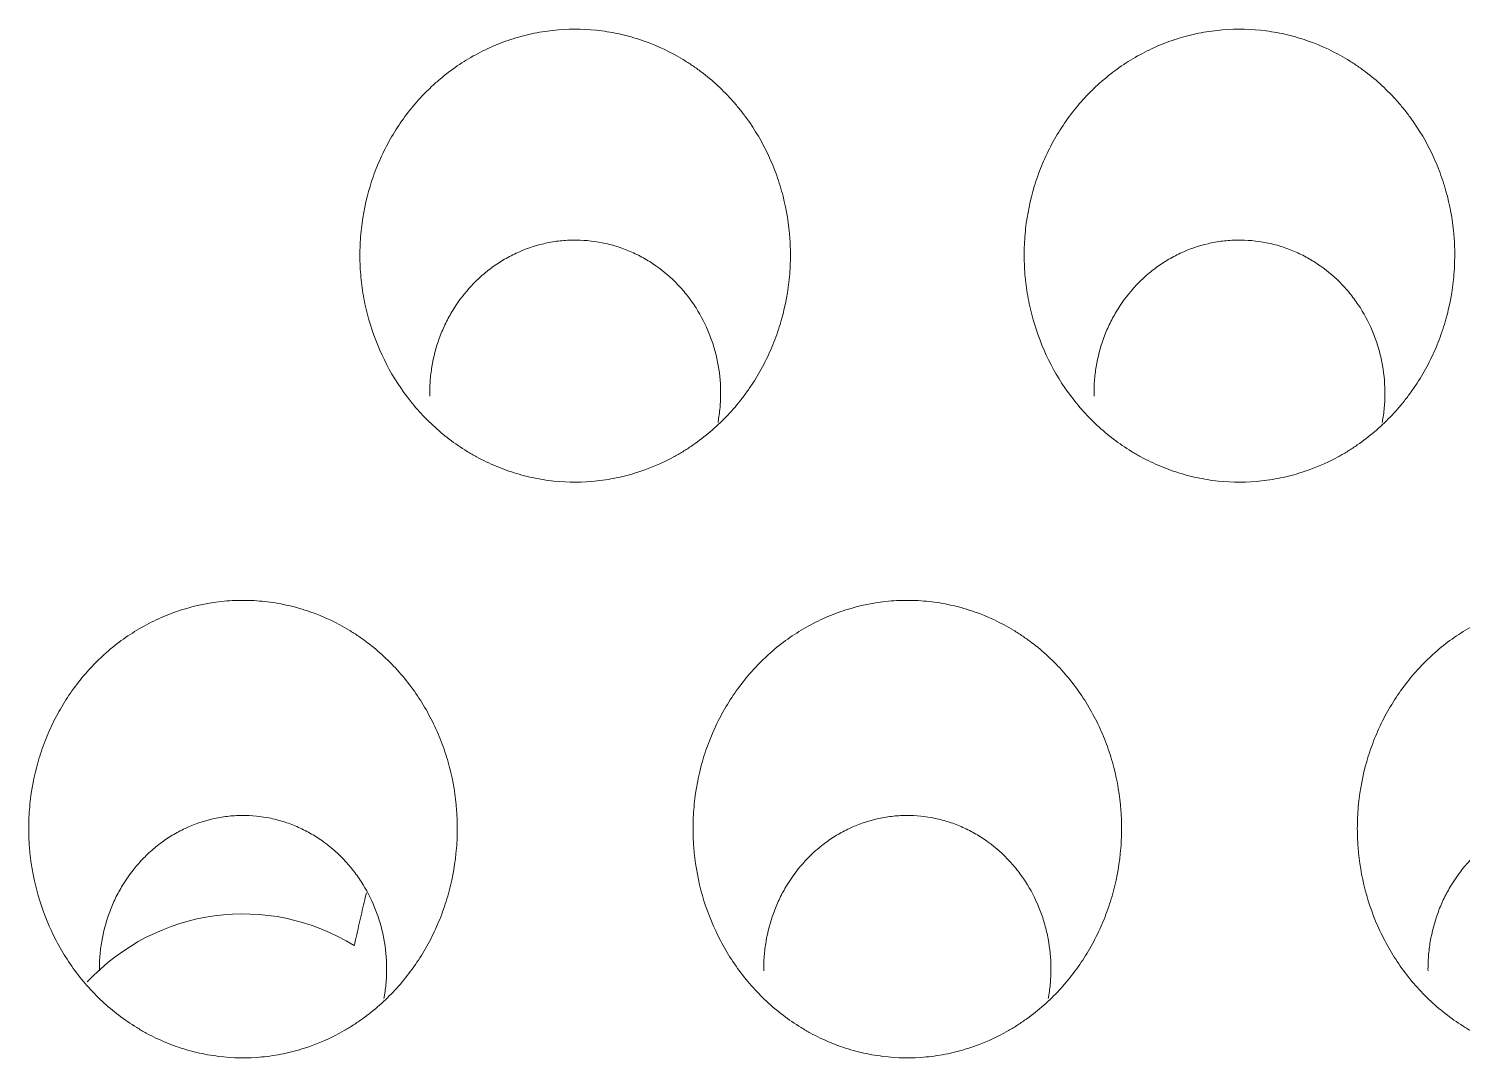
# Model space of a CAD drawing. Header units: millimetres. Extents: x 70151 to 230897, y 35202 to 113211.
# Drawn here: x 178809.29 to 178815.74, y 69169.37 to 69174 of the extents above; entities that cross this region are included whole.
import ezdxf

# ---------------------------------------------------------------- set-up
doc = ezdxf.new("R2010")
doc.units = ezdxf.units.MM
doc.header["$LTSCALE"] = 50
doc.layers.add('2-con', color=2, linetype='Continuous')
doc.layers.add('mark-B', color=2, linetype='Continuous', lineweight=20)

# ---------------------------------------------------------------- blocks, each defined once
blk = doc.blocks.new('무풍1WAY 대형')
at = {"layer": 'mark-B'}
blk.add_ellipse((-155.34, -409.5715), major_axis=(0, -1.0025), ratio=0.971746, start_param=5.743447, end_param=7.086078, dxfattribs=at)
for points, knots in [([(-160.5519, -410.3292), (-160.5135, -410.3826), (-160.4808, -410.4387), (-160.426, -410.5559), (-160.4038, -410.617), (-160.3705, -410.7441), (-160.3598, -410.8083), (-160.3522, -410.9052), (-160.3511, -410.9377), (-160.3517, -410.9866), (-160.3522, -411.0029), (-160.354, -411.0357), (-160.3553, -411.0521), (-160.3635, -411.1334), (-160.3758, -411.197), (-160.4026, -411.2905), (-160.413, -411.3213), (-160.4367, -411.3821), (-160.4501, -411.4123), (-160.4939, -411.4998), (-160.5282, -411.5547), (-160.5873, -411.632), (-160.6083, -411.6569), (-160.6418, -411.6929), (-160.6534, -411.7047), (-160.6769, -411.7275), (-160.6888, -411.7386), (-160.75, -411.7923), (-160.8027, -411.83), (-160.8734, -411.8703), (-160.8878, -411.878), (-160.9171, -411.8928), (-160.9321, -411.8998), (-160.9772, -411.9196), (-161.0077, -411.9311), (-161.1005, -411.9606), (-161.1642, -411.9737), (-161.2462, -411.9815), (-161.2627, -411.9826), (-161.2954, -411.9839), (-161.3117, -411.9841), (-161.3606, -411.9834), (-161.4255, -411.979), (-161.4897, -411.9676), (-161.5377, -411.9564), (-161.5537, -411.9523), (-161.5852, -411.9431), (-161.6008, -411.9381), (-161.6778, -411.9112), (-161.7367, -411.8834), (-161.8067, -411.841), (-161.8206, -411.8321), (-161.8478, -411.8136), (-161.8877, -411.785), (-161.95, -411.7327), (-161.9955, -411.6861), (-162.0388, -411.6372), (-162.0594, -411.6114), (-162.117, -411.5319), (-162.1498, -411.4759), (-162.1844, -411.4022), (-162.191, -411.3873), (-162.2034, -411.3571), (-162.2094, -411.3417), (-162.2261, -411.2954), (-162.2357, -411.2642), (-162.2602, -411.1698), (-162.2708, -411.1058), (-162.2782, -411.0081), (-162.2792, -410.9751), (-162.2783, -410.9098), (-162.2763, -410.8774), (-162.2663, -410.7806), (-162.254, -410.7169), (-162.2312, -410.6382), (-162.2263, -410.6225), (-162.2157, -410.5914), (-162.1989, -410.5454), (-162.1791, -410.5009), (-162.1356, -410.414), (-162.1014, -410.3588), (-162.0416, -410.2803), (-162.0205, -410.2552), (-161.9762, -410.2075), (-161.9298, -410.1622), (-161.8792, -410.1216), (-161.8395, -410.093), (-161.826, -410.0838), (-161.7984, -410.066), (-161.7843, -410.0574), (-161.7132, -410.0165), (-161.6538, -409.9902), (-161.5609, -409.9603), (-161.5294, -409.952), (-161.481, -409.942), (-161.4648, -409.9391), (-161.4323, -409.9342), (-161.4161, -409.9322), (-161.335, -409.9246), (-161.2699, -409.9254), (-161.1885, -409.9355), (-161.1722, -409.938), (-161.1398, -409.9438), (-161.0917, -409.9538), (-161.0136, -409.9768), (-160.9533, -410.0018), (-160.9089, -410.0229), (-160.8942, -410.0304), (-160.8653, -410.0461), (-160.8511, -410.0543), (-160.7814, -410.0971), (-160.7297, -410.1366), (-160.658, -410.2036), (-160.635, -410.2273), (-160.5916, -410.2767), (-160.5711, -410.3025), (-160.5519, -410.3292)], [0, 0, 0, 0, 0.03125, 0.03125, 0.0625, 0.0625, 0.09375, 0.09375, 0.109375, 0.109375, 0.117188, 0.117188, 0.125, 0.125, 0.15625, 0.15625, 0.171875, 0.171875, 0.1875, 0.1875, 0.21875, 0.21875, 0.234375, 0.234375, 0.242188, 0.242188, 0.25, 0.25, 0.28125, 0.28125, 0.289063, 0.289063, 0.296875, 0.296875, 0.3125, 0.3125, 0.34375, 0.34375, 0.351563, 0.351563, 0.359375, 0.359375, 0.375, 0.390625, 0.390625, 0.398438, 0.398438, 0.40625, 0.40625, 0.4375, 0.4375, 0.445313, 0.445313, 0.453125, 0.46875, 0.484375, 0.484375, 0.5, 0.5, 0.53125, 0.53125, 0.539063, 0.539063, 0.546875, 0.546875, 0.5625, 0.5625, 0.59375, 0.59375, 0.609375, 0.609375, 0.625, 0.625, 0.65625, 0.65625, 0.664063, 0.664063, 0.671875, 0.6875, 0.6875, 0.71875, 0.71875, 0.734375, 0.734375, 0.75, 0.765625, 0.765625, 0.773438, 0.773438, 0.78125, 0.78125, 0.8125, 0.8125, 0.828125, 0.828125, 0.835938, 0.835938, 0.84375, 0.84375, 0.875, 0.875, 0.882813, 0.882813, 0.890625, 0.90625, 0.921875, 0.921875, 0.929688, 0.929688, 0.9375, 0.9375, 0.96875, 0.96875, 0.984375, 0.984375, 1, 1, 1, 1]), ([(-157.5644, -410.3292), (-157.5259, -410.3826), (-157.4932, -410.4387), (-157.4384, -410.5559), (-157.4163, -410.617), (-157.383, -410.7441), (-157.3723, -410.8083), (-157.3647, -410.9052), (-157.3636, -410.9377), (-157.3641, -410.9866), (-157.3647, -411.0029), (-157.3665, -411.0357), (-157.3678, -411.0521), (-157.376, -411.1334), (-157.3882, -411.197), (-157.4151, -411.2905), (-157.4255, -411.3213), (-157.4492, -411.3821), (-157.4625, -411.4123), (-157.5063, -411.4998), (-157.5406, -411.5547), (-157.5997, -411.632), (-157.6207, -411.6569), (-157.6543, -411.6929), (-157.6658, -411.7047), (-157.6893, -411.7275), (-157.7013, -411.7386), (-157.7624, -411.7923), (-157.8151, -411.83), (-157.8859, -411.8703), (-157.9003, -411.878), (-157.9296, -411.8928), (-157.9445, -411.8998), (-157.9896, -411.9196), (-158.0201, -411.9311), (-158.113, -411.9606), (-158.1767, -411.9737), (-158.2587, -411.9815), (-158.2751, -411.9826), (-158.3079, -411.9839), (-158.3242, -411.9841), (-158.373, -411.9834), (-158.4379, -411.979), (-158.5022, -411.9676), (-158.5502, -411.9564), (-158.5662, -411.9523), (-158.5977, -411.9431), (-158.6133, -411.9381), (-158.6903, -411.9112), (-158.7491, -411.8834), (-158.8192, -411.841), (-158.8331, -411.8321), (-158.8602, -411.8136), (-158.9002, -411.785), (-158.9625, -411.7327), (-159.0079, -411.6861), (-159.0512, -411.6372), (-159.0719, -411.6114), (-159.1294, -411.5319), (-159.1623, -411.4759), (-159.1968, -411.4022), (-159.2034, -411.3873), (-159.2159, -411.3571), (-159.2218, -411.3417), (-159.2385, -411.2954), (-159.2481, -411.2642), (-159.2727, -411.1698), (-159.2833, -411.1058), (-159.2907, -411.0081), (-159.2916, -410.9751), (-159.2907, -410.9098), (-159.2888, -410.8774), (-159.2788, -410.7806), (-159.2664, -410.7169), (-159.2436, -410.6382), (-159.2387, -410.6225), (-159.2282, -410.5914), (-159.2114, -410.5454), (-159.1916, -410.5009), (-159.1481, -410.414), (-159.1139, -410.3588), (-159.054, -410.2803), (-159.0329, -410.2552), (-158.9887, -410.2075), (-158.9423, -410.1622), (-158.8916, -410.1216), (-158.8519, -410.093), (-158.8384, -410.0838), (-158.8108, -410.066), (-158.7967, -410.0574), (-158.7256, -410.0165), (-158.6662, -409.9902), (-158.5734, -409.9603), (-158.5418, -409.952), (-158.4935, -409.942), (-158.4772, -409.9391), (-158.4448, -409.9342), (-158.4286, -409.9322), (-158.3474, -409.9246), (-158.2824, -409.9254), (-158.201, -409.9355), (-158.1846, -409.938), (-158.1522, -409.9438), (-158.1041, -409.9538), (-158.026, -409.9768), (-157.9657, -410.0018), (-157.9214, -410.0229), (-157.9067, -410.0304), (-157.8777, -410.0461), (-157.8635, -410.0543), (-157.7938, -410.0971), (-157.7421, -410.1366), (-157.6704, -410.2036), (-157.6474, -410.2273), (-157.6041, -410.2767), (-157.5836, -410.3025), (-157.5644, -410.3292)], [0, 0, 0, 0, 0.03125, 0.03125, 0.0625, 0.0625, 0.09375, 0.09375, 0.109375, 0.109375, 0.117188, 0.117188, 0.125, 0.125, 0.15625, 0.15625, 0.171875, 0.171875, 0.1875, 0.1875, 0.21875, 0.21875, 0.234375, 0.234375, 0.242188, 0.242188, 0.25, 0.25, 0.28125, 0.28125, 0.289063, 0.289063, 0.296875, 0.296875, 0.3125, 0.3125, 0.34375, 0.34375, 0.351562, 0.351562, 0.359375, 0.359375, 0.375, 0.390625, 0.390625, 0.398437, 0.398437, 0.40625, 0.40625, 0.4375, 0.4375, 0.445312, 0.445312, 0.453125, 0.46875, 0.484375, 0.484375, 0.5, 0.5, 0.53125, 0.53125, 0.539062, 0.539062, 0.546875, 0.546875, 0.5625, 0.5625, 0.59375, 0.59375, 0.609375, 0.609375, 0.625, 0.625, 0.65625, 0.65625, 0.664062, 0.664062, 0.671875, 0.6875, 0.6875, 0.71875, 0.71875, 0.734375, 0.734375, 0.75, 0.765625, 0.765625, 0.773437, 0.773437, 0.78125, 0.78125, 0.8125, 0.8125, 0.828125, 0.828125, 0.835938, 0.835938, 0.84375, 0.84375, 0.875, 0.875, 0.882812, 0.882812, 0.890625, 0.90625, 0.921875, 0.921875, 0.929688, 0.929688, 0.9375, 0.9375, 0.96875, 0.96875, 0.984375, 0.984375, 1, 1, 1, 1]), ([(-154.5768, -410.3292), (-154.5384, -410.3826), (-154.5057, -410.4387), (-154.4509, -410.5559), (-154.4288, -410.617), (-154.3954, -410.7441), (-154.3847, -410.8083), (-154.3771, -410.9052), (-154.376, -410.9377), (-154.3766, -410.9866), (-154.3771, -411.0029), (-154.3789, -411.0357), (-154.3802, -411.0521), (-154.3884, -411.1334), (-154.4007, -411.197), (-154.4275, -411.2905), (-154.4379, -411.3213), (-154.4616, -411.3821), (-154.475, -411.4123), (-154.5188, -411.4998), (-154.5531, -411.5547), (-154.6122, -411.632), (-154.6332, -411.6569), (-154.6667, -411.6929), (-154.6783, -411.7047), (-154.7018, -411.7275), (-154.7137, -411.7386), (-154.7749, -411.7923), (-154.8276, -411.83), (-154.8983, -411.8703), (-154.9127, -411.878), (-154.942, -411.8928), (-154.957, -411.8998), (-155.0021, -411.9196), (-155.0326, -411.9311), (-155.1254, -411.9606), (-155.1891, -411.9737), (-155.2711, -411.9815), (-155.2876, -411.9826), (-155.3203, -411.9839), (-155.3366, -411.9841), (-155.3855, -411.9834), (-155.4504, -411.979), (-155.5146, -411.9676), (-155.5626, -411.9564), (-155.5786, -411.9523), (-155.6101, -411.9431), (-155.6257, -411.9381), (-155.7027, -411.9112), (-155.7616, -411.8835), (-155.8316, -411.841), (-155.8455, -411.8321), (-155.8727, -411.8136), (-155.9126, -411.785), (-155.9749, -411.7327), (-156.0204, -411.6861), (-156.0637, -411.6372), (-156.0843, -411.6114), (-156.1419, -411.5319), (-156.1747, -411.4759), (-156.2093, -411.4022), (-156.2159, -411.3873), (-156.2283, -411.3571), (-156.2343, -411.3418), (-156.251, -411.2954), (-156.2606, -411.2642), (-156.2851, -411.1698), (-156.2957, -411.1058), (-156.3031, -411.0081), (-156.3041, -410.9751), (-156.3032, -410.9098), (-156.3012, -410.8774), (-156.2912, -410.7806), (-156.2789, -410.7169), (-156.2561, -410.6382), (-156.2512, -410.6225), (-156.2406, -410.5914), (-156.2238, -410.5454), (-156.204, -410.5009), (-156.1605, -410.414), (-156.1263, -410.3588), (-156.0665, -410.2803), (-156.0454, -410.2552), (-156.0011, -410.2076), (-155.9548, -410.1622), (-155.9041, -410.1216), (-155.8644, -410.093), (-155.8509, -410.0838), (-155.8233, -410.066), (-155.8092, -410.0574), (-155.7381, -410.0165), (-155.6787, -409.9902), (-155.5859, -409.9603), (-155.5543, -409.952), (-155.5059, -409.942), (-155.4897, -409.9391), (-155.4572, -409.9342), (-155.441, -409.9322), (-155.3599, -409.9246), (-155.2949, -409.9254), (-155.2134, -409.9355), (-155.1971, -409.938), (-155.1647, -409.9438), (-155.1166, -409.9538), (-155.0385, -409.9768), (-154.9782, -410.0018), (-154.9338, -410.0229), (-154.9191, -410.0304), (-154.8902, -410.0461), (-154.876, -410.0543), (-154.8063, -410.0971), (-154.7546, -410.1366), (-154.6829, -410.2036), (-154.6599, -410.2273), (-154.6165, -410.2767), (-154.596, -410.3025), (-154.5768, -410.3292)], [0, 0, 0, 0, 0.03125, 0.03125, 0.0625, 0.0625, 0.09375, 0.09375, 0.109375, 0.109375, 0.117188, 0.117188, 0.125, 0.125, 0.15625, 0.15625, 0.171875, 0.171875, 0.1875, 0.1875, 0.21875, 0.21875, 0.234375, 0.234375, 0.242188, 0.242188, 0.25, 0.25, 0.28125, 0.28125, 0.289063, 0.289063, 0.296875, 0.296875, 0.3125, 0.3125, 0.34375, 0.34375, 0.351563, 0.351563, 0.359375, 0.359375, 0.375, 0.390625, 0.390625, 0.398438, 0.398438, 0.40625, 0.40625, 0.4375, 0.4375, 0.445312, 0.445312, 0.453125, 0.46875, 0.484375, 0.484375, 0.5, 0.5, 0.53125, 0.53125, 0.539062, 0.539062, 0.546875, 0.546875, 0.5625, 0.5625, 0.59375, 0.59375, 0.609375, 0.609375, 0.625, 0.625, 0.65625, 0.65625, 0.664062, 0.664062, 0.671875, 0.6875, 0.6875, 0.71875, 0.71875, 0.734375, 0.734375, 0.75, 0.765625, 0.765625, 0.773437, 0.773437, 0.78125, 0.78125, 0.8125, 0.8125, 0.828125, 0.828125, 0.835937, 0.835937, 0.84375, 0.84375, 0.875, 0.875, 0.882812, 0.882812, 0.890625, 0.90625, 0.921875, 0.921875, 0.929687, 0.929687, 0.9375, 0.9375, 0.96875, 0.96875, 0.984375, 0.984375, 1, 1, 1, 1]), ([(-160.6693, -410.318), (-160.6691, -410.3401), (-160.6698, -410.3621), (-160.6732, -410.406), (-160.6759, -410.4279), (-160.687, -410.4931), (-160.6981, -410.5353), (-160.7204, -410.5968), (-160.7288, -410.617), (-160.7429, -410.6469), (-160.7478, -410.6568), (-160.7581, -410.6763), (-160.7635, -410.6859), (-160.7913, -410.733), (-160.817, -410.7684), (-160.8606, -410.8176), (-160.8761, -410.8335), (-160.9084, -410.8634), (-160.942, -410.8915), (-160.9872, -410.9221), (-161.0158, -410.9384), (-161.0353, -410.9488), (-161.0452, -410.9538), (-161.0951, -410.9772), (-161.1364, -410.9915), (-161.1897, -411.0038), (-161.2005, -411.0059), (-161.2222, -411.0097), (-161.2332, -411.0113), (-161.2661, -411.0152), (-161.288, -411.0166), (-161.3535, -411.0171), (-161.397, -411.0128), (-161.4619, -410.9991), (-161.4832, -410.9934), (-161.5248, -410.9799), (-161.5654, -410.9642), (-161.6043, -410.9443), (-161.6423, -410.9222), (-161.6609, -410.9101), (-161.7141, -410.8714), (-161.7466, -410.8424), (-161.7908, -410.7942), (-161.8048, -410.7774), (-161.8247, -410.751), (-161.8312, -410.742), (-161.8435, -410.7238), (-161.8495, -410.7146), (-161.878, -410.6681), (-161.8972, -410.6291), (-161.9206, -410.5679), (-161.9275, -410.547), (-161.9395, -410.5046), (-161.9445, -410.4833), (-161.9565, -410.4189), (-161.9607, -410.3756), (-161.9611, -410.3209), (-161.9609, -410.3099), (-161.9601, -410.2879), (-161.9594, -410.2769), (-161.9568, -410.244), (-161.954, -410.2223), (-161.9499, -410.1985), (-161.9495, -410.1962), (-161.9491, -410.1938)], [0, 0, 0, 0, 0.029318, 0.029318, 0.058636, 0.058636, 0.117271, 0.117271, 0.146589, 0.146589, 0.161248, 0.161248, 0.175907, 0.175907, 0.234542, 0.234542, 0.26386, 0.26386, 0.293178, 0.322495, 0.337154, 0.337154, 0.351813, 0.351813, 0.410449, 0.410449, 0.425107, 0.425107, 0.439766, 0.439766, 0.469084, 0.469084, 0.52772, 0.52772, 0.557037, 0.557037, 0.586355, 0.615673, 0.615673, 0.644991, 0.644991, 0.703626, 0.703626, 0.732944, 0.732944, 0.747603, 0.747603, 0.762262, 0.762262, 0.820897, 0.820897, 0.850215, 0.850215, 0.879533, 0.879533, 0.938168, 0.938168, 0.952827, 0.952827, 0.967486, 0.967486, 0.996804, 0.996804, 1, 1, 1, 1]), ([(-157.6818, -410.318), (-157.6815, -410.3401), (-157.6823, -410.3621), (-157.6857, -410.406), (-157.6884, -410.4279), (-157.6994, -410.4931), (-157.7106, -410.5353), (-157.7329, -410.5968), (-157.7413, -410.617), (-157.7553, -410.6469), (-157.7603, -410.6568), (-157.7706, -410.6763), (-157.7759, -410.6859), (-157.8038, -410.733), (-157.8294, -410.7684), (-157.873, -410.8176), (-157.8886, -410.8335), (-157.9208, -410.8634), (-157.9544, -410.8915), (-157.9997, -410.9221), (-158.0283, -410.9384), (-158.0477, -410.9488), (-158.0576, -410.9538), (-158.1075, -410.9772), (-158.1488, -410.9915), (-158.2022, -411.0038), (-158.213, -411.0059), (-158.2347, -411.0097), (-158.2456, -411.0113), (-158.2785, -411.0152), (-158.3004, -411.0166), (-158.366, -411.0171), (-158.4095, -411.0128), (-158.4744, -410.9991), (-158.4957, -410.9934), (-158.5372, -410.9799), (-158.5779, -410.9642), (-158.6168, -410.9443), (-158.6548, -410.9222), (-158.6734, -410.9101), (-158.7266, -410.8714), (-158.759, -410.8424), (-158.8033, -410.7942), (-158.8173, -410.7774), (-158.8372, -410.751), (-158.8436, -410.742), (-158.856, -410.7238), (-158.8619, -410.7146), (-158.8905, -410.6681), (-158.9097, -410.6291), (-158.9331, -410.5679), (-158.94, -410.547), (-158.952, -410.5046), (-158.9569, -410.4833), (-158.9689, -410.4189), (-158.9731, -410.3756), (-158.9735, -410.3209), (-158.9734, -410.3099), (-158.9726, -410.2879), (-158.9719, -410.2769), (-158.9692, -410.244), (-158.9665, -410.2223), (-158.9624, -410.1985), (-158.962, -410.1962), (-158.9615, -410.1938)], [0, 0, 0, 0, 0.029318, 0.029318, 0.058636, 0.058636, 0.117271, 0.117271, 0.146589, 0.146589, 0.161248, 0.161248, 0.175907, 0.175907, 0.234542, 0.234542, 0.26386, 0.26386, 0.293178, 0.322495, 0.337154, 0.337154, 0.351813, 0.351813, 0.410449, 0.410449, 0.425107, 0.425107, 0.439766, 0.439766, 0.469084, 0.469084, 0.52772, 0.52772, 0.557037, 0.557037, 0.586355, 0.615673, 0.615673, 0.644991, 0.644991, 0.703626, 0.703626, 0.732944, 0.732944, 0.747603, 0.747603, 0.762262, 0.762262, 0.820897, 0.820897, 0.850215, 0.850215, 0.879533, 0.879533, 0.938168, 0.938168, 0.952827, 0.952827, 0.967486, 0.967486, 0.996804, 0.996804, 1, 1, 1, 1]), ([(-154.6942, -410.318), (-154.694, -410.3401), (-154.6947, -410.3621), (-154.6981, -410.406), (-154.7009, -410.4279), (-154.7119, -410.4931), (-154.723, -410.5353), (-154.7453, -410.5968), (-154.7537, -410.617), (-154.7678, -410.6469), (-154.7727, -410.6568), (-154.783, -410.6763), (-154.7884, -410.6859), (-154.8162, -410.733), (-154.8419, -410.7684), (-154.8855, -410.8176), (-154.901, -410.8335), (-154.9333, -410.8634), (-154.9669, -410.8915), (-155.0121, -410.9221), (-155.0407, -410.9384), (-155.0602, -410.9488), (-155.0701, -410.9538), (-155.12, -410.9772), (-155.1613, -410.9915), (-155.2146, -411.0038), (-155.2254, -411.0059), (-155.2471, -411.0097), (-155.2581, -411.0113), (-155.291, -411.0152), (-155.3129, -411.0166), (-155.3784, -411.0171), (-155.4219, -411.0128), (-155.4868, -410.9992), (-155.5081, -410.9934), (-155.5497, -410.9799), (-155.5903, -410.9642), (-155.6292, -410.9443), (-155.6672, -410.9222), (-155.6858, -410.9101), (-155.7391, -410.8714), (-155.7715, -410.8424), (-155.8157, -410.7942), (-155.8297, -410.7774), (-155.8496, -410.751), (-155.8561, -410.742), (-155.8684, -410.7239), (-155.8744, -410.7147), (-155.9029, -410.6681), (-155.9221, -410.6291), (-155.9455, -410.5679), (-155.9525, -410.5471), (-155.9644, -410.5046), (-155.9694, -410.4833), (-155.9814, -410.4189), (-155.9856, -410.3756), (-155.986, -410.3209), (-155.9858, -410.3099), (-155.985, -410.288), (-155.9844, -410.2769), (-155.9817, -410.2441), (-155.9789, -410.2224), (-155.9748, -410.1985), (-155.9744, -410.1962), (-155.974, -410.1938)], [0, 0, 0, 0, 0.029318, 0.029318, 0.058636, 0.058636, 0.117271, 0.117271, 0.146589, 0.146589, 0.161248, 0.161248, 0.175907, 0.175907, 0.234542, 0.234542, 0.26386, 0.26386, 0.293178, 0.322495, 0.337154, 0.337154, 0.351813, 0.351813, 0.410449, 0.410449, 0.425108, 0.425108, 0.439767, 0.439767, 0.469084, 0.469084, 0.52772, 0.52772, 0.557038, 0.557038, 0.586355, 0.615673, 0.615673, 0.644991, 0.644991, 0.703626, 0.703626, 0.732944, 0.732944, 0.747603, 0.747603, 0.762262, 0.762262, 0.820897, 0.820897, 0.850215, 0.850215, 0.879533, 0.879533, 0.938169, 0.938169, 0.952827, 0.952827, 0.967486, 0.967486, 0.996804, 0.996804, 1, 1, 1, 1]), ([(-155.8407, -410.4315), (-155.848, -410.4653), (-155.8554, -410.4985), (-155.87, -410.5635), (-155.8774, -410.5952), (-155.8882, -410.6404), (-155.8917, -410.6547), (-155.8952, -410.6688)], [0, 0, 0, 0, 0.403898, 0.403898, 0.807796, 0.807796, 1, 1, 1, 1]), ([(-159.0508, -412.9192), (-159.0125, -412.9724), (-158.9799, -413.0283), (-158.9255, -413.145), (-158.9036, -413.2059), (-158.879, -413.3009), (-158.8723, -413.3328), (-158.8619, -413.3967), (-158.8545, -413.4609), (-158.8528, -413.5256), (-158.8538, -413.5743), (-158.8545, -413.5905), (-158.8566, -413.6231), (-158.858, -413.6394), (-158.8671, -413.7203), (-158.8801, -413.7836), (-158.9082, -413.8762), (-158.919, -413.9068), (-158.9374, -413.952), (-158.944, -413.967), (-158.9577, -413.9967), (-158.9649, -414.0113), (-159.0025, -414.0832), (-159.0377, -414.1373), (-159.0981, -414.2133), (-159.1196, -414.2377), (-159.1538, -414.273), (-159.1655, -414.2845), (-159.1893, -414.3067), (-159.2015, -414.3175), (-159.2634, -414.3698), (-159.3167, -414.4064), (-159.3882, -414.4454), (-159.4028, -414.4528), (-159.4323, -414.467), (-159.4473, -414.4738), (-159.4926, -414.4926), (-159.5538, -414.5145), (-159.6167, -414.5299), (-159.6646, -414.539), (-159.6807, -414.5416), (-159.7131, -414.546), (-159.7294, -414.5478), (-159.8114, -414.5545), (-159.8763, -414.5529), (-159.973, -414.5403), (-160.005, -414.5344), (-160.0529, -414.523), (-160.0688, -414.5187), (-160.1002, -414.5095), (-160.1157, -414.5044), (-160.1924, -414.4773), (-160.2511, -414.4495), (-160.3209, -414.4071), (-160.3348, -414.3982), (-160.3619, -414.3798), (-160.4017, -414.3513), (-160.4638, -414.2992), (-160.5092, -414.2528), (-160.5416, -414.2162), (-160.5521, -414.2038), (-160.5726, -414.1782), (-160.5825, -414.1652), (-160.6303, -414.0992), (-160.6631, -414.0434), (-160.7043, -413.9553), (-160.7167, -413.9252), (-160.7387, -413.8636), (-160.7482, -413.8325), (-160.7723, -413.7384), (-160.7826, -413.6746), (-160.7892, -413.5773), (-160.79, -413.5445), (-160.7884, -413.4794), (-160.7862, -413.4471), (-160.7752, -413.3509), (-160.7621, -413.2875), (-160.7383, -413.2094), (-160.7332, -413.1938), (-160.7222, -413.1631), (-160.7048, -413.1175), (-160.6708, -413.0442), (-160.6382, -412.9884), (-160.6118, -412.9476), (-160.6026, -412.9341), (-160.5836, -412.9076), (-160.5737, -412.8946), (-160.5228, -412.8303), (-160.4778, -412.7837), (-160.4039, -412.7209), (-160.3782, -412.7011), (-160.338, -412.6733), (-160.3243, -412.6643), (-160.2963, -412.647), (-160.2822, -412.6388), (-160.2106, -412.5994), (-160.1509, -412.5742), (-160.0577, -412.5459), (-160.0259, -412.538), (-159.9613, -412.5257), (-159.9289, -412.5213), (-159.8317, -412.5133), (-159.7668, -412.5148), (-159.6855, -412.5255), (-159.6692, -412.5281), (-159.637, -412.5341), (-159.5891, -412.5444), (-159.5113, -412.5677), (-159.4512, -412.5927), (-159.4069, -412.6139), (-159.3922, -412.6214), (-159.3634, -412.6371), (-159.3493, -412.6453), (-159.2798, -412.688), (-159.2282, -412.7273), (-159.1567, -412.7941), (-159.1337, -412.8177), (-159.0904, -412.8669), (-159.07, -412.8926), (-159.0508, -412.9192)], [0, 0, 0, 0, 0.03125, 0.03125, 0.0625, 0.0625, 0.078125, 0.078125, 0.09375, 0.109375, 0.109375, 0.117187, 0.117187, 0.125, 0.125, 0.15625, 0.15625, 0.171875, 0.171875, 0.179687, 0.179687, 0.1875, 0.1875, 0.21875, 0.21875, 0.234375, 0.234375, 0.242187, 0.242187, 0.25, 0.25, 0.28125, 0.28125, 0.289062, 0.289062, 0.296875, 0.296875, 0.3125, 0.328125, 0.328125, 0.335937, 0.335937, 0.34375, 0.34375, 0.375, 0.375, 0.390625, 0.390625, 0.398437, 0.398437, 0.40625, 0.40625, 0.4375, 0.4375, 0.445312, 0.445312, 0.453125, 0.46875, 0.484375, 0.484375, 0.492187, 0.492187, 0.5, 0.5, 0.53125, 0.53125, 0.546875, 0.546875, 0.5625, 0.5625, 0.59375, 0.59375, 0.609375, 0.609375, 0.625, 0.625, 0.65625, 0.65625, 0.664062, 0.664062, 0.671875, 0.6875, 0.703125, 0.703125, 0.710937, 0.710937, 0.71875, 0.71875, 0.75, 0.75, 0.765625, 0.765625, 0.773437, 0.773437, 0.78125, 0.78125, 0.8125, 0.8125, 0.828125, 0.828125, 0.84375, 0.84375, 0.875, 0.875, 0.882812, 0.882812, 0.890625, 0.90625, 0.921875, 0.921875, 0.929687, 0.929687, 0.9375, 0.9375, 0.96875, 0.96875, 0.984375, 0.984375, 1, 1, 1, 1]), ([(-156.0633, -412.9192), (-156.0249, -412.9724), (-155.9924, -413.0283), (-155.9379, -413.145), (-155.916, -413.2059), (-155.8915, -413.3009), (-155.8848, -413.3328), (-155.8744, -413.3967), (-155.8669, -413.4609), (-155.8653, -413.5256), (-155.8662, -413.5743), (-155.8669, -413.5905), (-155.8691, -413.6231), (-155.8705, -413.6394), (-155.8795, -413.7203), (-155.8926, -413.7836), (-155.9206, -413.8762), (-155.9314, -413.9068), (-155.9499, -413.952), (-155.9564, -413.967), (-155.9702, -413.9967), (-155.9774, -414.0113), (-156.015, -414.0832), (-156.0501, -414.1373), (-156.1106, -414.2133), (-156.132, -414.2377), (-156.1663, -414.273), (-156.178, -414.2845), (-156.2018, -414.3067), (-156.2139, -414.3175), (-156.2759, -414.3698), (-156.3292, -414.4064), (-156.4007, -414.4454), (-156.4152, -414.4528), (-156.4448, -414.467), (-156.4598, -414.4738), (-156.505, -414.4926), (-156.5662, -414.5145), (-156.6292, -414.5299), (-156.6771, -414.539), (-156.6932, -414.5416), (-156.7255, -414.546), (-156.7419, -414.5478), (-156.8238, -414.5545), (-156.8888, -414.5529), (-156.9854, -414.5403), (-157.0175, -414.5344), (-157.0654, -414.523), (-157.0813, -414.5187), (-157.1127, -414.5095), (-157.1282, -414.5044), (-157.2049, -414.4773), (-157.2635, -414.4495), (-157.3334, -414.4071), (-157.3472, -414.3982), (-157.3743, -414.3798), (-157.4141, -414.3513), (-157.4763, -414.2992), (-157.5216, -414.2528), (-157.554, -414.2162), (-157.5645, -414.2038), (-157.585, -414.1782), (-157.595, -414.1652), (-157.6428, -414.0992), (-157.6755, -414.0434), (-157.7167, -413.9553), (-157.7291, -413.9252), (-157.7512, -413.8636), (-157.7607, -413.8325), (-157.7848, -413.7384), (-157.795, -413.6746), (-157.8017, -413.5773), (-157.8024, -413.5445), (-157.8009, -413.4794), (-157.7987, -413.4471), (-157.7877, -413.3509), (-157.7746, -413.2875), (-157.7508, -413.2094), (-157.7456, -413.1938), (-157.7347, -413.1631), (-157.7173, -413.1175), (-157.6832, -413.0442), (-157.6507, -412.9884), (-157.6242, -412.9476), (-157.6151, -412.9341), (-157.5961, -412.9076), (-157.5862, -412.8946), (-157.5353, -412.8303), (-157.4902, -412.7837), (-157.4163, -412.7209), (-157.3906, -412.7011), (-157.3504, -412.6733), (-157.3367, -412.6643), (-157.3088, -412.647), (-157.2946, -412.6388), (-157.2231, -412.5994), (-157.1634, -412.5742), (-157.0701, -412.5459), (-157.0384, -412.538), (-156.9737, -412.5257), (-156.9414, -412.5213), (-156.8442, -412.5133), (-156.7793, -412.5148), (-156.6979, -412.5255), (-156.6816, -412.5281), (-156.6494, -412.5341), (-156.6015, -412.5444), (-156.5237, -412.5677), (-156.4636, -412.5927), (-156.4194, -412.6139), (-156.4047, -412.6214), (-156.3759, -412.6371), (-156.3617, -412.6453), (-156.2923, -412.688), (-156.2407, -412.7273), (-156.1691, -412.7941), (-156.1462, -412.8177), (-156.1029, -412.8669), (-156.0825, -412.8926), (-156.0633, -412.9192)], [0, 0, 0, 0, 0.03125, 0.03125, 0.0625, 0.0625, 0.078125, 0.078125, 0.09375, 0.109375, 0.109375, 0.117188, 0.117188, 0.125, 0.125, 0.15625, 0.15625, 0.171875, 0.171875, 0.179688, 0.179688, 0.1875, 0.1875, 0.21875, 0.21875, 0.234375, 0.234375, 0.242188, 0.242188, 0.25, 0.25, 0.28125, 0.28125, 0.289063, 0.289063, 0.296875, 0.296875, 0.3125, 0.328125, 0.328125, 0.335938, 0.335938, 0.34375, 0.34375, 0.375, 0.375, 0.390625, 0.390625, 0.398438, 0.398438, 0.40625, 0.40625, 0.4375, 0.4375, 0.445313, 0.445313, 0.453125, 0.46875, 0.484375, 0.484375, 0.492188, 0.492188, 0.5, 0.5, 0.53125, 0.53125, 0.546875, 0.546875, 0.5625, 0.5625, 0.59375, 0.59375, 0.609375, 0.609375, 0.625, 0.625, 0.65625, 0.65625, 0.664063, 0.664063, 0.671875, 0.6875, 0.703125, 0.703125, 0.710938, 0.710938, 0.71875, 0.71875, 0.75, 0.75, 0.765625, 0.765625, 0.773438, 0.773438, 0.78125, 0.78125, 0.8125, 0.8125, 0.828125, 0.828125, 0.84375, 0.84375, 0.875, 0.875, 0.882812, 0.882812, 0.890625, 0.90625, 0.921875, 0.921875, 0.929687, 0.929687, 0.9375, 0.9375, 0.96875, 0.96875, 0.984375, 0.984375, 1, 1, 1, 1]), ([(-159.1673, -412.9025), (-159.1669, -412.9247), (-159.1675, -412.9468), (-159.1708, -412.9909), (-159.1734, -413.0129), (-159.1843, -413.0783), (-159.1955, -413.1206), (-159.2179, -413.1824), (-159.2264, -413.2027), (-159.2406, -413.2327), (-159.2456, -413.2426), (-159.256, -413.2621), (-159.2614, -413.2717), (-159.2895, -413.319), (-159.3153, -413.3544), (-159.3594, -413.4037), (-159.3751, -413.4196), (-159.4076, -413.4494), (-159.4415, -413.4775), (-159.487, -413.5082), (-159.5158, -413.5245), (-159.5354, -413.5349), (-159.5454, -413.5399), (-159.5956, -413.5634), (-159.6371, -413.5778), (-159.6907, -413.5903), (-159.7015, -413.5925), (-159.7233, -413.5964), (-159.7344, -413.598), (-159.7675, -413.6021), (-159.7895, -413.6036), (-159.8555, -413.6046), (-159.8992, -413.6007), (-159.9537, -413.5899), (-159.9646, -413.5874), (-159.9861, -413.582), (-159.9967, -413.579), (-160.0282, -413.5692), (-160.0693, -413.5539), (-160.1087, -413.5346), (-160.1472, -413.5131), (-160.1662, -413.5012), (-160.2204, -413.4631), (-160.2535, -413.4345), (-160.2988, -413.3869), (-160.3132, -413.3702), (-160.3336, -413.3441), (-160.3402, -413.3351), (-160.3529, -413.3171), (-160.3591, -413.308), (-160.3885, -413.2617), (-160.4084, -413.2227), (-160.4327, -413.1616), (-160.4399, -413.1407), (-160.4524, -413.0983), (-160.4576, -413.0769), (-160.4704, -413.0125), (-160.4749, -412.969), (-160.4758, -412.9031), (-160.4751, -412.8808), (-160.4717, -412.8369), (-160.469, -412.8151), (-160.4648, -412.7903), (-160.4643, -412.7872), (-160.4637, -412.784)], [0, 0, 0, 0, 0.029285, 0.029285, 0.05857, 0.05857, 0.117141, 0.117141, 0.146426, 0.146426, 0.161068, 0.161068, 0.175711, 0.175711, 0.234281, 0.234281, 0.263566, 0.263566, 0.292852, 0.322137, 0.336779, 0.336779, 0.351422, 0.351422, 0.409992, 0.409992, 0.424635, 0.424635, 0.439277, 0.439277, 0.468563, 0.468563, 0.527133, 0.527133, 0.541775, 0.541775, 0.556418, 0.556418, 0.585703, 0.614988, 0.614988, 0.644273, 0.644273, 0.702844, 0.702844, 0.732129, 0.732129, 0.746771, 0.746771, 0.761414, 0.761414, 0.819984, 0.819984, 0.84927, 0.84927, 0.878555, 0.878555, 0.937125, 0.937125, 0.96641, 0.96641, 0.995695, 0.995695, 1, 1, 1, 1]), ([(-156.1797, -412.9025), (-156.1793, -412.9247), (-156.18, -412.9468), (-156.1832, -412.9909), (-156.1859, -413.0129), (-156.1968, -413.0783), (-156.2079, -413.1206), (-156.2304, -413.1824), (-156.2389, -413.2027), (-156.253, -413.2327), (-156.258, -413.2426), (-156.2684, -413.2621), (-156.2738, -413.2717), (-156.3019, -413.319), (-156.3278, -413.3544), (-156.3719, -413.4037), (-156.3875, -413.4196), (-156.4201, -413.4494), (-156.4539, -413.4775), (-156.4995, -413.5082), (-156.5283, -413.5245), (-156.5479, -413.5349), (-156.5578, -413.5399), (-156.608, -413.5634), (-156.6496, -413.5778), (-156.7032, -413.5903), (-156.714, -413.5925), (-156.7358, -413.5964), (-156.7468, -413.598), (-156.7799, -413.6021), (-156.802, -413.6036), (-156.8679, -413.6046), (-156.9117, -413.6007), (-156.9662, -413.5899), (-156.977, -413.5874), (-156.9985, -413.582), (-157.0091, -413.579), (-157.0406, -413.5692), (-157.0818, -413.5539), (-157.1212, -413.5346), (-157.1597, -413.5131), (-157.1786, -413.5012), (-157.2329, -413.4631), (-157.2659, -413.4345), (-157.3112, -413.3869), (-157.3256, -413.3702), (-157.3461, -413.3441), (-157.3527, -413.3351), (-157.3654, -413.3171), (-157.3715, -413.308), (-157.401, -413.2617), (-157.4208, -413.2227), (-157.4451, -413.1616), (-157.4524, -413.1407), (-157.4649, -413.0983), (-157.4701, -413.0769), (-157.4828, -413.0125), (-157.4873, -412.969), (-157.4883, -412.9031), (-157.4876, -412.8808), (-157.4842, -412.8369), (-157.4815, -412.8151), (-157.4773, -412.7903), (-157.4767, -412.7872), (-157.4762, -412.784)], [0, 0, 0, 0, 0.029285, 0.029285, 0.05857, 0.05857, 0.117141, 0.117141, 0.146426, 0.146426, 0.161068, 0.161068, 0.175711, 0.175711, 0.234281, 0.234281, 0.263566, 0.263566, 0.292852, 0.322137, 0.336779, 0.336779, 0.351422, 0.351422, 0.409992, 0.409992, 0.424635, 0.424635, 0.439277, 0.439277, 0.468563, 0.468563, 0.527133, 0.527133, 0.541775, 0.541775, 0.556418, 0.556418, 0.585703, 0.614988, 0.614988, 0.644273, 0.644273, 0.702844, 0.702844, 0.732129, 0.732129, 0.746771, 0.746771, 0.761414, 0.761414, 0.819984, 0.819984, 0.84927, 0.84927, 0.878555, 0.878555, 0.937125, 0.937125, 0.96641, 0.96641, 0.995695, 0.995695, 1, 1, 1, 1])]:
    blk.add_open_spline(points, degree=3, knots=knots, dxfattribs=at)
blk = doc.blocks.new('dpdjzjs')
at = {"layer": 'mark-B', "rotation": 180}
blk.add_blockref('무풍1WAY 대형', (178654.9147, 88751.491), dxfattribs=at)

msp = doc.modelspace()

# ---------------------------------------------------------------- block references
at = {"layer": '2-con'}
msp.add_blockref('dpdjzjs', (0, -19992.0434), dxfattribs=at)

doc.saveas('drawing.dxf')
